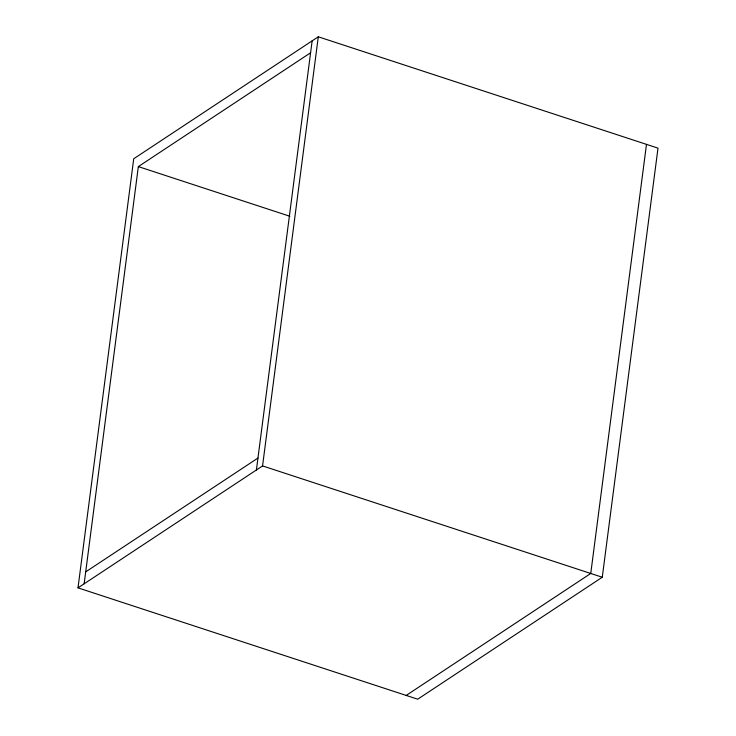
<?xml version="1.0" encoding="UTF-8"?>
<svg xmlns="http://www.w3.org/2000/svg" width="736" height="736" viewBox="0 0 736 736"><rect width="100%" height="100%" fill="white"/><g stroke="black" fill="none" stroke-linecap="round" stroke-linejoin="round"><path stroke-width="1.1" d="M77.998 587.862L133.731 158.755L318.292 36.8L658.002 148.138L602.269 577.245L417.708 699.2L77.998 587.862L262.559 465.916L318.292 36.8M84.152 583.795L138.34 166.603L310.592 52.78M256.404 469.982L312.138 40.866M646.484 144.357L590.75 573.473L406.198 695.428M85.698 571.881L257.95 458.059M138.34 166.603L289.892 216.274M262.559 465.916L602.269 577.245"/></g></svg>
